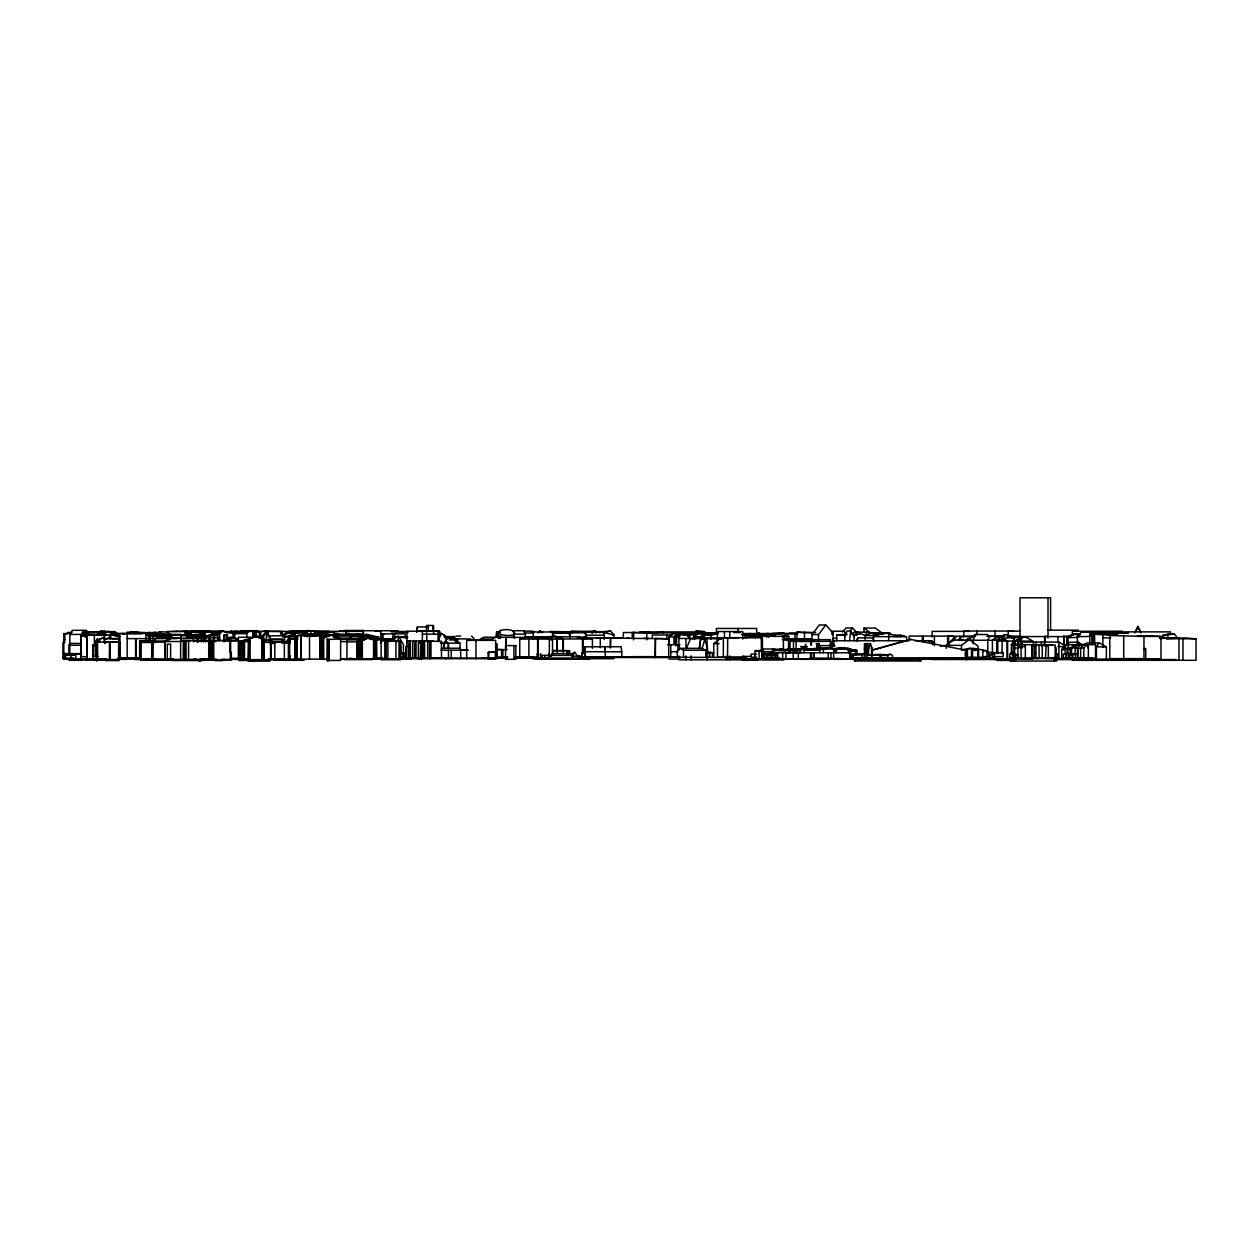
<?xml version="1.0" encoding="UTF-8"?>
<svg xmlns="http://www.w3.org/2000/svg" width="1259" height="1259" viewBox="0 0 1259 1259"><rect width="100%" height="100%" fill="white"/><g stroke="black" fill="none" stroke-linecap="round" stroke-linejoin="round"><path stroke-width="1.5" d="M119.117 643.538L119.07 638.801M104.497 642.83L104.403 639.131M270.827 659.275L270.842 642.515M346.933 659.118L346.996 639.493M282.11 641.728L282.173 639.792L265.444 639.792L265.35 641.728M110.304 638.581L110.336 635.339L119.054 635.339L118.991 659.59M265.35 641.807L265.444 639.84M170.657 637.841L164.96 641.508L170.657 637.841L180.887 637.841L180.635 641.523L164.96 641.523L165.102 659.448M321.989 658.992L321.989 636.912L323.783 636.786L323.343 635.905L309.557 636.393L309.745 634.442M896.392 636.661C908.054 633.718 891.026 636.739 888.885 633.246L888.618 640.516M82.842 634.52L83.015 632.616L89.011 632.616M291.034 632.852L291.238 630.79L293.284 630.79M832.766 642.074L833.159 638.25L836.952 638.25M195.475 632.679L195.68 630.885L191.352 631.766M359.555 647.504L358.28 658.976L358.28 639.761M374.584 643.034L375.151 638.093L373.561 638.093L373.561 658.882M358.091 653.216L357.383 658.976L357.383 639.761L359.492 639.761M763.505 653.736L771.751 653.689L771.153 651.658L762.875 651.658L762.875 658.74L762.954 650.651L759.083 650.95L759.083 658.74M857.316 641.146L857.725 637.888L872.755 637.888L874.014 641.146M65.531 655.215L70.866 654.711L70.787 658.394L63.107 658.331M793.752 653.468L794.901 651.706M696.007 632.474L696.274 630.743L705.009 631.656L696.542 631.672L696.274 630.743M832.687 646.339L833.521 640.737L908.951 640.737M699.626 648.684L700.696 638.565L699.138 648.684M583.877 651.611L584.617 646.811L621.238 646.701L621.977 656.962M804.91 649.093L805.681 644.309L804.847 649.093M816.194 643.522L818.932 643.475L818.429 649.66M1070.827 654.743L1069.615 647.992L1067.459 647.992L1066.452 657.906L1074.32 657.922M233.293 635.087L232.569 632.506L233.67 632.821L234.268 635.087L233.293 635.087L233.293 632.49L230.759 632.396L231.058 631.105L245.458 631.75L246.197 633.655M794.083 653.279L794.602 650.573L789.44 650.494L787.914 653.264M844.789 636.739L847.024 631.011L850.738 630.979L849.557 640.595M1010.961 636.409L1008.459 636.393L1011.15 636.188M1035.653 652.555L1034.426 658.142L1034.426 644.765L1035.889 644.86L1035.889 658.142M420.695 641.35L421.796 643.255L421.796 659.149L418.334 659.149L418.334 643.255L419.247 641.35L420.695 641.35L420.27 659.149M266.483 637.322L267.837 631.294L280.316 631.404L284.408 637.322M309.887 636.204L310.312 634.457L307.432 634.457L328.095 634.221L315.867 634.457L315.348 635.826M540.142 655.388L540.536 653.704L541.48 658.064L546.768 657.827M289.491 659.228L290.341 655.671M336.389 636.629L338.309 637.652L333.619 637.4M1055.845 658.095L1055.845 654.255L1057.969 654.255L1057.969 658.095L1032.616 658.142L1032.616 644.765L1048.338 645.489L1042.263 645.489L1045.127 643.742M953.142 640.862L953.929 637.888L956.053 637.888M1074.32 654.129L1070.134 653.201L1069.662 657.922M592.737 632.726L589.92 631.389L595.837 631.121L596.546 632.742M283.448 637.322L282.598 635.732L270.197 635.826L269.851 640.752M832.168 648.715L832.655 647.913L818.287 647.818L817.736 649.66M105.504 635.48L105.866 634.206L103.946 633.545L99.791 634.725M701.043 639.352L704.804 639.415L702.066 648.684L705.811 650.258L705.811 657.387M254.648 634.977L255.766 631.42L255.766 637.148M761.852 652.131L762.907 649.03L772.758 648.983L773.325 650.462L772.758 648.983M81.804 658.882L63.595 658.882L63.831 653.626L81.63 653.626M868.553 649.188L870.457 643.711L866.428 643.491L864.414 649.188M1074.745 654.711L1075.8 644.702L1071.566 647.724L1071.566 654.617M238.911 641.822L242.782 641.445M427.037 626.919L417.406 626.919L416.839 632.018M287.886 639.32L286.517 642.94L287.886 639.32L290.624 639.32M792.163 650.824L792.556 649.786L794.917 649.786L798.033 652.933M878.562 633.198L883.346 633.749L878.562 633.198L879.836 633.718M856.482 641.146L857.725 637.888M1003.439 636.393L989.653 636.409L987.056 634.536L975.347 634.473L973.128 640.249L973.128 643.931M551.143 656.411L552.308 653.626L574.277 653.626M686.218 648.684L690.609 638.565L722.178 637.731M599.677 632.726L603.03 631.672L604.257 635.244L585.828 635.244L584.129 631.672L579.644 632.16L599.835 632.16M572.042 656.159L574.608 651.957L577.582 656.332M406.799 643.443L407.947 640.894M413.723 640.957L412.559 643.443L412.559 658.504M1014.77 641.099L1022.733 637.196L1003.502 638.093L997.852 641.099L1033.041 641.099L1025.219 636.897L1022.969 636.912L1018.405 639.194L1017.524 644.687M498.296 634.032L499.949 630.523C516.804 626.258 521.73 638.88 500.452 634.599L499.949 630.523M1018.688 639.226L1017.791 644.687M989.653 636.409L987.811 640.249L987.811 653.153M692.34 639.1L692.718 638.297M695.094 638.297L694.716 639.084L694.716 636.944L699.469 636.944M998.733 638.974L999.709 636.204L997.742 640.249L997.852 653.657M1134.674 632.821L1137.806 626.478L1140.827 631.892M1135.602 631.892L1138.278 626.478M439.061 638.329L441.531 633.482L444.018 635.15L445.67 638.36L444.018 635.15M1001.472 640.249L1004.289 634.725L1007.782 634.678L1014.03 639.131M417.406 626.919L416.635 631.955M294.952 636C298.981 635.244 280.552 635.984 294.952 636.11M1076.933 645.206L1078.475 642.263L1082.551 645.222M1011.402 654.617L1011.402 644.278L1031.829 644.765L1031.829 658.111L1009.702 658.095L1009.702 654.381L1011.276 652.43L1013.29 652.398L1012.22 658.095M64.807 639.415L62.95 642.798L62.95 658.599L70.331 658.599M396.821 641.791L399.292 637.274L396.207 637.085L394.523 639.179L392.965 638.848M755.054 636.566L751.607 635.26L748.837 637.4L744.211 637.51L747.563 634.583L752.174 634.394L753.543 636.865M1077.94 658.016L1077.94 648.086L1079.97 644.545M1077.468 658.064L1077.468 648.369L1079.718 644.514M1083.842 658.189L1083.842 648.18L1086.092 644.388L1088.343 648.18M571.507 656.159L573.506 652.886M1007.074 659.039L1007.074 641.099L1002.967 638.974L1003.502 638.093M69.796 653.295L69.796 634.426L72.345 630.318L86.415 630.318L84.699 633.057M1014.738 638.156L1012.913 641.099L1012.913 644.687M448.55 648.527L448.55 643.16L445.544 641.303L444.38 643.16L444.38 648.527M448.235 648.527L448.235 643.16L445.34 641.366L447.716 637.605L444.097 635.15M1022.969 636.912L1020.278 641.099L1020.278 644.687M875.493 633.765L867.215 632.128L865.169 635.291L865.106 639.399M857.3 632.191L854.656 635.527L857.001 632.128L860.227 632.758M709.415 657.387L710.155 652.256L713.806 653.264M1091.883 643.884L1091.883 636.015L1093.363 634.017L1117.709 634.599L1108.109 634.599M696.888 633.796L693.945 637.731L696.888 634.977L689.334 634.977L689.334 638.691M700.114 637.699L703.041 633.796L709.163 634.237L704.552 634.237M761.884 652.996L762.875 651.658M1093.095 643.884L1093.095 636.015L1094.575 634.017L1094.7 643.884M818.492 640.264L818.492 634.567L825.762 624.999L833.159 633.057L833.159 645.883M551.568 654.57L552.308 653.626M852.138 634.489L853.948 632.191L867.215 632.128M381.131 642.987C380.501 639.651 386.387 640.878 384.089 640.658M270.197 635.826L269.206 640.957M202.164 635.213L199.079 631.75M1007.609 659.039L1007.609 641.099L1003.848 638.942L1002.085 641.099L1002.085 653.657M1106.362 659.291L1106.362 646.953L1099.264 642.908L1096.306 646.496L1096.447 659.291M836.574 640.862L836.7 635.04L846.851 634.095M844.789 640.595L844.899 635.04L836.7 635.04M538.002 633.009L539.938 630.743L542.928 632.348M1080.647 658.189L1080.647 648.18L1083.873 644.388L1086.092 644.388M678.869 650.085L678.869 637.164L681.686 633.907L686.501 634.221L688.689 637.164M85.864 635.59L88.822 632.191L98.784 632.191L101.381 635.527M1102.097 633.198L1100.948 632.506L1128.489 633.151L1102.097 633.198L1093.552 632.175L1089.806 636.424L1077.342 636.708L1077.342 643.443M1077.342 636.708L1081.355 632.175L1093.552 632.175M592.422 648.354L592.422 638.974L585.215 636.692L582.98 639.21L582.98 653.83M68.883 654.68L68.883 645.253L70.551 643.38L80.702 643.459M96.502 634.741L98.784 632.191M264.264 635.103L265.57 633.639M674.132 644.34L674.132 636.928L677.043 633.796L678.695 633.891M668.97 644.34L668.97 636.991L671.928 633.796L677.043 633.796M842.35 632.018L846.095 627.973L852.642 627.973L856.986 632.726M850.014 630.806L852.642 627.973M965.889 640.721L968.061 638.376L970.39 638.376M948.389 643.711L953.929 637.888M210.332 635.748L212 634.032L219.743 632.962M714.64 633.969L679.829 633.907L676.587 637.164L676.587 644.466M217.933 641.13L217.933 633.45L220.231 631.137L230.759 632.396M532.825 639.037L535.122 636.771L579.958 636.771L582.476 638.958L582.476 653.83M239.698 641.177L243.066 640.626L239.698 641.177L239.698 659.685M219.68 641.224L219.68 633.592L222.213 631.137L233.293 632.49M894.205 636.661L895.495 635.402M900.626 636.661L903.726 635.527L904.938 636.661M1046.198 644.765L1045.458 658.095M538.112 657.481L538.112 639.037L531.251 636.771L528.874 639.037L528.874 657.481M899.083 636.661L900.61 635.213M488.083 652.555L495.416 651.91L495.416 659.008L488.083 659.008L488.083 652.555L495.416 651.91M1112.484 635.166L1089.806 634.017L1089.806 644.041M1016.564 644.655L1018.972 645.159L1013.212 645.159L1014.424 648.841M263.666 642.31L265.791 640.359L268.372 640.359L271 642.31L271 659.669M800.519 640.579L801.668 639.509M760.294 651.344L762.907 649.03M800.551 650.242L802.235 648.747L803.982 650.274L819.877 650.274L816.461 650.242M200.574 635.701L204.698 632.065L204.698 635.748M105.237 643.286L106.716 642.011L105.599 642.169M957.957 640.044L962.049 636.582L973.349 636.582M755.038 658.74L755.038 651.076L759.901 650.415L763.505 650.73L763.505 658.74M391.942 639.729L395.09 637.117L406.893 637.117M755.038 651.076L760.609 651.171L755.856 650.384M98.942 633.246L101.035 631.609L114.774 631.609L117.701 633.922M111.626 634.048L114.774 631.609M772.459 653.783L772.459 650.258L785.616 650.588L772.459 650.258M591.51 632.852L594.012 630.948M967.793 640.249L975.347 634.473M592.359 633.104L595.208 630.948M745.029 657.434L713.727 657.434L713.727 643.617L721.501 637.683L738.75 637.683M702.585 648.338L680.206 648.338L677.232 650.573L677.232 657.387M946.233 648.369L946.233 645.363L961.483 645.363L968.549 640.107L970.264 640.233L978.007 646.103L978.007 649.943M946.233 645.363L953.331 640.107L968.549 640.107M268.56 639.824L269.741 638.958L282.504 638.958M1004.289 634.725L996.719 640.249L996.719 653.153M796.113 651.863L800.079 649.03M992.8 640.249L998.072 636.204L992.422 640.249L992.422 653.153M312.389 634.394L315.238 632.364L333.666 632.364L338.042 635.134L319.644 635.166L315.238 632.364M747.059 635.496L750.647 636.393M145.918 632.569L150.167 635.339L150.167 639.242M763.096 654.963L764.937 653.72L769.941 653.72L771.751 655.294L766.747 655.294L764.937 653.72M111.799 633.623L108.825 635.543L111.799 633.623L114.789 635.59M104.513 638.423L104.151 634.426L94.346 634.426M80.812 659.464L80.812 635.213L84.652 632.789L87.107 638.628M167.494 634.316L148.279 634.284M824.834 648.715L828.123 648.291M1063.241 650.1L1063.241 646.717L1070.056 642.263L1078.475 642.263M1079.86 635.779L1077.342 637.416L1067.113 637.715L1074.556 634.127L1080.427 634.127M759.083 650.95L759.932 651.123M248.542 641.885L248.165 661.117L269.804 661.117M875.225 634.095L879.836 632.884M233.796 637.164L227.328 640.233L233.796 637.164L238.061 639.32M792.556 649.077L790.243 650.462L794.523 649.077L792.556 649.077L792.556 650.352M373.97 659.197L373.97 639.666L367.03 634.851L360.798 638.108L360.798 659.197M548.357 656.191L549.034 653.704L549.632 656.411M674.619 644.34L674.619 636.566L681.009 633.513L687.855 634.882L688.689 636.755M222.434 641.461L229.909 637.211L232.852 637.211L238.565 640.028M226.872 640.611L232.852 637.211M1082.457 645.521L1087.084 642.908L1099.264 642.908M832.372 648.92L833.552 648.715M367.801 637.998L361.427 641.051L367.801 637.998L373.97 639.666M360.798 638.108L367.03 634.851M396.317 631.719L398.08 630.759L361.018 630.712M1018.405 639.194L1014.848 641.099L1014.848 644.687M1015.321 641.099L1022.733 637.196M156.604 635.417L158.76 634.3L164.095 634.379M361.427 641.051L367.298 638.108L372.428 638.124M850.628 655.058L853.035 653.893C876.657 653.484 858.622 655.451 850.628 655.058L850.628 657.859L987.04 657.765L987.04 650.793C978.212 649.487 960.475 642.83 966.33 659.732M880.718 657.859L880.718 655.451L887.878 655.451L890.27 654.287L892.584 655.388L892.584 657.859M184.979 634.851L191.069 631.876M1074.069 634.174L1067.113 637.085L1073.282 634.174L1080.128 634.032M188.693 638.313L189.841 636.503L187.009 637.227L198.717 638.313M343.676 631.373L345.501 630.476L363.064 630.476L363.426 633.907L345.879 633.922L345.501 630.476M363.064 630.476L361.223 631.373L328.316 631.341M185.813 635.417L189.448 634.804M216.863 633.875L221.017 632.254L213.999 633.686M769.422 636.755L758.831 633.088L750.065 637.211L753.889 637.211M1011.119 636.346L1008.506 636.362L1007.782 634.678M88.822 632.695L85.171 634.379L85.171 635.937M283.432 635.417L288.468 633.104L296.353 633.104L303.246 635.181M296.353 633.104L289.617 636.188L284.408 636.188M208.963 632.034L215.163 631.735M248.542 661.117L248.542 639.1L256.93 636.047L263.666 639.163M248.542 639.1L256.93 636.047M1019.947 636.409L1006.964 636.283M303.718 634.646L307.212 633.072L310.548 635.04M153.787 636.755L157.092 635.276L157.092 637.211M152.701 639.131L152.701 635.276L149.632 636.645L157.092 635.276M439.328 658.3L405.76 658.3L405.76 646.654L407.412 645.914M83.849 632.38L97.887 632.223L101.05 630.853L104.576 632.364L105.331 631.278L102.058 631.703M1123.17 660.298L1126.758 658.756M1196.05 638.848L1166.29 638.659L1184.703 637.92L1196.05 638.848L1196.05 660.298L1072.322 660.33M854.074 640.595L854.074 634.63L861.66 633.922L865.106 635.685L871.307 632.947L879.537 632.947L882.417 634.19M523.697 631.2L531.849 631.105L533.234 632.994L525.333 632.994L523.933 631.105M865.169 635.559L873.494 635.512L879.537 632.947M83.849 632.238L87.091 630.853M818.917 648.715L821.293 648.715M359.145 658.976L359.145 638.313L366.416 635.291L376.598 638.439L376.614 658.882L372.806 658.882M368.084 635.291L359.145 638.313M331.778 634.882L322.367 638.171L331.778 634.882L339.725 638.266L338.309 638.297M302.38 631.562L308.549 630.523L302.837 631.326M1039.1 645.19L1041.964 644.86M213.353 635.748L217.65 634.017L216.642 635.748L181.044 635.748M1168.824 633.969L1162.702 636.409L1162.702 635.433L1168.824 633.969L1174.301 633.969L1176.41 636.409M798.08 650.022L799.434 649.487M881.615 654.302L866.947 654.932L882.669 655.372M1068.041 645.505L1068.041 636.739L1074.305 634.284M264.484 634.914L260.849 636.314L263.477 636.314M63.831 658.882L63.721 633.859L72.125 632.16M148.877 635.606L151.898 634.473L163.182 634.473L166.267 635.968M157.092 636.755L163.182 634.473M379.321 638.864L375.749 640.202L379.4 638.911M382.626 640.028L385.726 638.864L389.928 640.359M679.797 634.662L674.619 636.566L681.009 633.513M577.393 637.967L585.215 636.692M880.718 655.451L890.27 654.287M207.105 635.748L212 634.032M382.783 640.139L392.588 638.832M898.359 636.22L900.877 635.354M519.762 657.481L519.762 639.037L526.687 636.755L531.251 636.771M421.482 658.52L421.482 641.838L424.582 641.429L424.582 658.52M243.144 641.602L250.211 639.541M421.482 641.838L424.582 641.429M555.471 636.692L556.997 636.692L554.039 635.764L549.349 636.802L552.402 636.755M785.805 638.99L781.855 636.487M157.485 637.904L161.498 636.613L169.871 636.582L165.653 637.935L155.833 638.344L159.987 637.888M242.247 641.618L249.896 639.635L243.664 641.618M989.936 654.633L994.626 653.814L994.626 657.89L989.936 657.89L989.936 654.633L992.092 654.633M165.055 636.582L160.869 637.935L165.055 636.629L161.498 636.283L169.871 636.33L174.482 637.841M240.674 641.445L247.189 639.446L250.273 640.438M288.358 659.197L288.342 643.129L286.155 642.578L284.345 643.129L284.361 659.197M284.361 643.129L286.171 642.578M187.434 631.074L185.702 631.577M193.178 637.841L198.765 636.188M772.16 657.827L772.16 655.231L774.427 654.57L774.427 657.827M99.681 639.021L104.513 637.621L99.697 639.021L99.697 641.618L95.243 641.618L95.243 656.38M744.1 635.181L750.112 633.45L756.69 635.307M203.848 631.499L205.469 631.042L183.185 631.105M145.918 640.925L140.725 642.405L151.93 642.562L151.788 659.763L140.583 659.763L140.583 642.326L145.981 640.988L151.788 642.562L151.662 659.763M150.214 635.15L153.236 634.316L157.06 635.166M342.668 635.228L345.611 634.41L336.893 634.41M872.566 649.912L910.367 639.367L967.447 650.51L967.447 657.875M871.606 650.431L911.296 639.367M427.682 641.838L430.971 641.429L427.682 641.838L427.682 658.709M704.001 639.179L704.001 635.323L710.281 633.592M704.001 635.323L710.926 635.323L717.205 633.592M418.24 631.373L439.328 631.184L439.328 640.862M427.572 631.042L426.392 631.373L432.923 631.184L431.601 631.184M183.515 634.992L189.7 634.316M614.014 638.502L614.014 634.835L610.584 630.995L603.03 632.71M595.712 632.474L596.86 632.16M178.054 635.15L181.044 634.41L169.871 634.473L169.871 635.685M770.414 634.221L783.995 633.198L785.364 635.087M1162.702 635.433L1174.301 633.969M762.765 635.087L763.945 633.922L783.995 633.198M764.606 654.617L763.269 654.79M764.543 654.397L764.323 657.67M353.622 635.15L357.273 634.3L360.609 635.055M1109.777 635.512L1143.975 636.362L1143.975 658.63L1109.777 658.63L1109.777 635.512L1117.189 633.844M888.885 633.246L881.961 633.702L873.494 636.661L906.559 636.661L906.559 640.516M1035.889 645.19L1055.231 645.096L1055.231 658.095M104.34 639.1L107.109 638.659M207.499 631.861L199.079 633.639L209.765 631.861L212.677 632.868L209.608 631.735M256.191 631.876L260.692 631.703L256.191 631.876L256.191 635.638M249.487 639.824L242.153 641.492L242.247 660.44M245.835 639.525L248.778 639.446L242.247 641.461L249.408 640.154M797.246 652.744L797.246 649.424L799.795 648.889M201.833 635.276L204.698 634.693L191.289 635.024L193.083 635.166M833.631 658.74L833.678 649.282L841.28 647.787L853.807 650.242L847.48 649.99L853.728 649.754L855.538 651.045L855.538 654.885M836.432 648.999L842.554 647.787L855.679 650.352M961.483 645.363L961.483 649.896L969.713 648.259L973.034 648.936M106.165 642.2L105.347 642.342L107.503 641.996M144.533 641.382L149.679 640.438L155.974 641.697M144.266 641.461L149.884 640.438M196.184 641.492L201.361 640.563L206.57 641.492M197.537 641.555L202.998 640.563L208.191 641.492M384.373 640.988L386.057 640.689L384.625 640.894M105.898 638.88L110.855 637.322L110.304 639.053L110.304 635.339M595.114 632.459L610.584 630.995M291.222 632.726L304.804 632.049L304.804 635.984M356.297 639.21L340.056 639.493M647.693 632.553L650.132 632.443L647.016 632.899M338.01 633.497L333.855 633.812L338.01 633.497L338.01 637.117M101.334 631.703L104.576 631.278M569.981 636.283L568.659 632.648L552.245 633.356M1055.467 654.554L1057.969 654.255M797.246 649.424L803.447 649.14M202.951 632.175L208.758 631.64M647.016 632.947L663.745 632.506L648.102 633.151M200.653 632.27L206.161 631.546L199.221 632.27L208.758 631.562M150.34 641.193L146.075 640.359L139.891 641.492M399.481 657.796L403.934 657.796L403.856 653.169L402.88 653.264L402.88 657.403M669.363 644.813L670.764 644.687L670.764 657.088M149.978 632.38L145.729 632.868L156.604 632.38L149.978 632.868M305.937 634.693L309.069 634.41M311.335 634.977L317.614 634.41M702.018 638.47L721.564 638.864M112.13 638.895L119.023 638.99M679.152 634.583L686.501 634.221M717.913 633.686L714.262 633.796M765.283 654.381L764.323 654.46L775.481 653.956M612.173 634.945L614.014 634.835L604.257 632.695L604.257 639.493M784.53 639.068L794.586 638.864M287.571 632.679L304.804 632.049M292.293 632.616L300.13 632.144L290.325 632.616M838.636 649.062L844.112 648.731L838.541 648.165L842.003 649.298M982.823 649.927L982.823 657.765M718.244 632.899L703.592 633.67L717.661 633.387M327.23 660.44L340.622 660.44L340.622 638.911L327.23 639.525L327.151 660.645L329.244 660.645L329.244 639.478L327.151 639.478L328.048 639.493M801.857 639.446L811.52 638.911L793.957 638.911M115.702 635.811L119.605 635.622L119.605 659.197M766.164 653.563L763.253 653.689L772.696 653.169L771.751 653.169L771.751 657.733M1002.967 638.974L1003.848 638.942M1100.728 632.962L1102.097 632.915M438.856 633.576L441.531 633.482M783.775 636.424L787.63 636.267L781.855 636.267M326.112 637.589L321.989 636.912M592.422 638.974L582.476 639.21M106.338 638.675L117.591 638.439M228.729 640.233L238.077 640.233M454.074 638.832L470.677 638.974M1091.883 636.015L1093.095 636M119.605 635.622L119.29 659.323M706.535 653.39L709.415 653.358M668.97 636.991L674.132 636.928M676.587 637.164L678.869 637.148M793.642 652.272L795.2 652.256M246.197 633.057L232.396 633.183L231.058 631.105M242.798 641.366L239.068 641.398L247.944 641.634M223.41 641.461L224.684 641.445M791.093 650.384L789.456 649.093L791.093 650.352L784.373 650.431L791.093 650.384L789.456 649.093L787.331 650.368L787.331 648.967L814.384 648.747M206.161 631.546L194.783 632.27M374.741 631.011L380.344 631.389L378.518 631.074M687.855 634.882L681.528 634.032M171.696 631.451L176.638 631.42M380.895 634.158L384.074 634.143M308.738 630.79L310.768 630.79L311.036 634.206M227.265 632.364L228.414 632.364M154.888 633.844L160.05 633.828M647.661 633.324L652.854 633.308L632.254 632.49L632.254 638.093M682.724 634.977L689.57 635.087L689.57 638.785M188.52 636.503L199.016 638.313M1022.576 636.944L1025.235 636.944M459.85 650.258L467.388 650.242M100.673 632.238L103.773 632.238M149.774 635.291L152.701 635.291M818.492 634.567L812.024 634.567L819.294 624.999L825.762 624.999M407.208 637.51L396.207 637.085M668.718 657.481L668.718 638.785L655.908 638.407M449.306 639.95L457.174 639.934L454.074 637.117L444.238 637.117M1063.241 646.717L1065.759 647.205M1048.007 630.161L1078.365 630.161M240.485 630.712L258.252 630.712M291.238 630.79L310.768 630.79M346.477 631.404L343.03 630.775L348.664 631.593M205.784 631.011L223.158 631.011M266.814 630.979L262.596 631.373M328.316 631.058L308.549 630.775M343.03 631.011L339.662 631.011L343.219 631.42M1013.857 631.074L963.796 631.042L963.796 636.755M176.638 631.341L185.089 631.341L185.089 633.655L190.628 631.105L194.185 632.616M241.854 631.42L293.552 631.42M304.615 631.373L308.077 631.373M439.328 631.184L406.956 631.184L406.799 658.583L497.1 658.709L497.1 643.868L495.684 643.664M533.517 631.184L533.234 636.834M589.92 631.389L570.831 631.389L592.391 631.908M969.383 631.373L932.101 631.373L932.101 637.007M1019.947 631.168L1008.223 631.168L1008.223 636.881M1122.351 631.215L1072.322 631.294L1072.322 635.166M167.494 631.499L184.979 631.499L186.316 634.804L170.657 634.788L167.494 631.499L167.494 635.795M226.651 631.499L230.507 631.499M407.475 631.499L390.668 631.499L408.089 632.474M584.129 631.672L603.03 631.672M103.993 631.735L105.331 631.735M108.022 631.876L113.892 631.876L116.961 634.095M189.417 635.622L189.417 631.75L199.347 631.876M232.175 631.75L247.755 631.782M300.193 631.955L307.369 636.755L303.781 634.363L330.472 634.442M639.619 631.924L696.542 631.924M1111.823 631.892L1170.508 631.892L1170.508 634.583M82.559 636.015L82.559 632.16L82.842 636.015M101.334 632.364L104.576 632.364M190.266 632.018L221.222 632.018M227.958 632.081L230.287 632.569M241.665 632.175L247.929 632.097M439.328 632.002L440.178 632.002M496.565 636.881L496.565 632.112L498.296 632.112L498.296 638.423M531.471 631.971L552.276 631.971L554.102 636.834M811.693 632.632L796.9 632.175L796.9 639.651M127.002 632.301L137.923 632.301M213.275 632.317L221.458 632.411M225.298 632.317L231.75 632.317M242.121 632.411L247.74 632.38M288.342 632.427L293.095 632.427M498.769 632.238L496.565 632.112M1101.767 632.411L1081.355 632.175M225.99 632.569L231.75 632.569M242.043 632.569L247.661 632.569M568.659 632.648L552.67 632.648L554.102 636.629M733.588 632.569L740.481 632.569M804.501 632.537L815.706 632.537M148.562 632.868L129.882 632.191L148.389 632.726M560.648 632.789L585.828 632.789L585.828 638.455M662.926 632.884L709.761 632.884M122.595 633.607L124.72 633.607M303.891 633.072L307.212 633.072M691.301 633.607L718.244 632.648L677.122 633.23L684.062 633.875M789.251 633.214L797.372 633.214M833.159 633.057L831.743 633.057L832.152 634.583M111.626 633.482L145.997 633.482L145.997 639.304M772.585 633.497L797.907 633.497M63.721 633.859L67.687 633.859M115.073 633.67L141.59 633.639M154.7 633.718L158.571 633.718M233.639 633.655L246.795 633.655M742.684 633.56L784.168 633.576M787.284 633.718L796.9 633.718M101.743 633.969L99.367 634.064M155.487 633.828L159.169 633.828M304.001 633.828L318.952 633.828M770.414 635.087L770.414 633.844L766.715 633.545L766.715 637.227M87.107 659.464L87.201 634.111L94.346 634.111L94.346 645.914M304.3 634.158L307.7 634.158M336.893 634.221L353.244 635.244M422.363 634.143L438.022 634.143M680.914 634.19L684.314 634.19M1089.806 634.017L1093.363 634.017M69.796 634.426L83.849 634.426M752.174 634.394L741.567 634.536L747.563 634.583M102.797 634.804L82.339 635.26M148.279 634.741L167.557 634.741M186.064 634.725L189.668 634.725M82.008 635.04L102.656 635.04M117.512 634.882L104.403 635.008L104.481 643.255M170.217 634.914L193.524 634.914M338.042 634.977L358.595 634.977M672.416 634.992L652.319 634.992L652.319 638.25M703.938 634.977L709.368 634.977M745.548 635.071L765.441 634.851M64.87 635.307L64.602 642.704M80.812 635.213L80.954 659.464M145.965 635.339L150.167 635.339M836.574 635.181L844.789 635.181M309.887 635.842L289.57 635.811L289.633 659.59M164.976 635.984L170.217 635.984M262.281 635.889L263.745 635.889M456.104 636.047L460.731 636.047M773.593 635.905L771.2 635.905L775.465 636.346L773.593 636.314M953.22 636.141L909.124 636.078L909.124 639.761M754.314 636.173L788.764 636.409L788.764 639.761M975.08 636.22L947.602 636.283L947.602 645.521M986.836 636.22L1004.871 636.22M1046.638 636.409L1044.592 636.409L1044.592 641.901M1136.94 636.362L1143.975 636.362M445.198 636.582L454.845 636.582M704.001 636.566L696.794 636.944M1010.285 636.535L1069.757 636.613M1143.44 636.44L1160.987 636.44L1160.987 658.929L1124.979 658.929M256.899 636.818L261.888 639.116L261.888 636.834L263.524 636.834L263.965 639.147M336.342 636.928L349.404 636.928L352.016 639.493M186.348 637.133L188.22 637.133M290.026 637.101L284.518 637.101L284.518 643.554M262.69 637.259L238.376 637.259L238.376 658.725L240.264 658.725M374.049 637.211L379.132 637.211L366.448 634.3L358.595 636.157L358.595 637.211M499.398 637.29L483.991 637.227L480.261 639.053L491.923 639.116L495.763 637.227L551.599 637.605M511.563 637.4L514.852 637.4M404.281 637.463L407.727 637.463M453.759 637.605L446.914 637.746M536.586 637.573L539.954 637.573M550.214 637.683L551.71 637.683M561.703 637.683L555.455 637.636M195.019 637.841L218.909 637.841M595.806 637.809L618.909 637.809M717.488 637.762L761.601 637.762M1102.915 637.92L1110.69 637.92M1159.57 637.92L1178.975 637.92L1178.959 660.298M171.995 638.25L203.659 638.25L203.659 641.964M598.875 638.014L603.753 638.014M620.514 638.14L623 638.14M626.73 638.187L629.311 638.187M1159.98 638.187L1173.53 638.187M373.876 638.376L375.544 638.376L375.544 658.882M376.236 658.882L376.236 638.439L376.488 658.882M644.01 638.329L648.952 638.329M678.869 638.455L707.086 638.47L707.086 652.178M127.159 638.612L177.11 638.628M262.124 638.754L263.965 638.754L264.264 642.232L264.264 659.338L262.124 659.338L262.124 638.754L262.423 659.338M338.97 638.911L340.622 638.911M372.617 638.911L385.726 638.864M519.762 639.037L563.324 639.147L563.324 651.973M563.103 651.91L563.103 638.942L582.476 638.958M702.018 638.88L707.086 638.88L702.758 637.731L701.153 638.88M340.984 639.179L359.02 639.1M389.928 639.493L391.596 639.509M782.972 639.509L802.156 639.509M961.435 639.509L963.277 639.509M469.859 639.808L474.737 639.808L471.637 636.031M552.544 639.682L549.192 639.682L550.891 638.817L552.544 639.682L552.544 653.846M782.343 639.588L830.436 639.651L830.436 647.425M227.328 640.296L228.43 640.296M284.707 639.965L282.11 639.965L282.11 643.569M356.58 639.824L346.996 639.824L346.933 641.87L357.713 641.87M358.28 639.855L359.492 639.855M376.535 639.855L385.065 639.824M469.827 640.154L480.466 640.154M969.572 640.249L999.882 640.249M384.625 640.737L400.724 640.737L400.724 659.747L381.084 659.747M914.758 640.737L932.164 640.737L932.714 644.482M1013.353 644.435L1013.353 640.784L1016.674 641.099M156.085 659.323L139.639 659.275L139.639 641.083L168.675 640.973M194.516 640.957L206.57 640.957M227.171 641.067L238.014 641.067M406.799 641.083L433.285 641.083M180.147 641.256L190.644 641.256M224.023 641.398L224.983 641.398M384.782 641.382L399.701 641.13L399.701 658.85L384.121 658.898M422.725 641.272L441.5 641.272L441.5 658.677M928.717 641.272L933.454 641.854M142.897 641.429L144.407 641.445M341.315 641.649L346.933 641.649M799.764 641.445L814.762 641.445M106.134 641.822L118.629 641.76L118.629 660.566M165.134 641.665L164.787 659.543M268.891 641.728L289.869 641.76L268.875 642.562M142.487 641.996L143.306 641.98M148.137 642.106L165.134 642.106M155.077 642.405L148.31 642.09M262.423 642.232L272.542 642.515M440.367 643.16L459.991 643.16L459.991 648.527M270.827 643.475L274.808 643.475L274.824 642.515L274.808 659.275M864.414 657.859L864.477 643.9L866.727 643.9L868.553 645.867L868.553 654.475M667.538 644.687L680.033 644.75M830.09 644.781L834.119 644.781M119.18 659.574L92.757 659.574L92.757 644.954L95.243 644.954M1011.402 644.278L1017.492 645.159M1052.036 644.86L1038.769 645.19M68.883 645.253L79.38 645.253M818.492 645.631L834.969 645.631M678.019 645.741L679.309 645.741M943.353 645.599L947.508 645.599M940.284 646.323L941.685 646.323M806.563 646.638L800.661 646.638L806.216 647.456M1025.345 646.512L1017.886 646.512L1017.886 658.111M405.76 646.654L406.956 646.654M801.479 646.906L807.365 646.906M1055.231 647.803L1056.191 647.803L1056.191 658.095M1071.566 647.724L1074.745 647.724M1014.691 648.07L1017.886 648.07M1077.94 648.086L1074.745 648.086L1076.76 644.529L1082.897 644.529L1080.647 648.369L1077.468 648.369M1080.647 648.18L1083.842 648.18M441.295 648.228L460.511 648.228M1071.566 648.448L1068.372 648.448L1072.4 648.086L1072.4 644.718M847.48 648.731L813.251 649.125L814.935 648.259L817.028 649.14L816.635 644.34L817.721 649.093M1143.55 648.574L1145.721 648.574L1145.721 658.929M1066.467 649.077L1061.683 649.077L1061.683 658.268L1095.535 658.189L1095.535 644.687L1065.098 644.671L1065.098 654.271M496.345 649.502L501.554 649.502L501.554 657.277M774.568 650.462L774.584 649.219L781.933 649.487L781.933 650.462M833.678 649.282L834.953 649.282M496.754 649.628L507.062 649.628M775.607 649.77L781.981 649.77M853.728 650.258L848.991 649.754L855.679 649.77L856.938 650.588L856.938 653.956M971.476 657.765L971.476 649.628L977.755 649.628L978.605 649.943L978.605 657.765M781.933 649.487L779.4 649.093L791.093 649.927M814.416 649.912L819.971 649.912M971.476 649.628L978.605 649.943M440.87 650.211L468.458 650.211M680.206 648.338L683.495 650.242L705.811 650.258M552.858 650.541L566.818 650.541L566.818 654.774M967.447 650.51L966.519 650.51L966.519 657.875M552.323 650.714L569.635 650.714L569.635 653.846M848.251 650.588L856.938 650.588M983.389 650.793L987.04 650.793M566.786 651.58L568.8 651.58M584.632 653.563L584.617 646.811L585.356 651.674L621.977 651.816M670.764 651.753L678.019 651.753M229.956 652.256L231.326 652.256L231.326 659.999L180.635 659.999L180.635 640.39L230.397 640.39L230.303 659.999M707.29 652.256L710.155 652.256M403.856 653.169L400.63 653.264L400.63 645.725M986.883 652.193L1003.25 653.059L1003.25 656.631L993.194 656.631M400.205 653.374L405.807 653.374M770.65 653.216L776.834 653.216M496.345 653.594L497.258 653.594L497.258 656.93L496.345 656.93M399.481 653.767L403.934 653.767M1072.92 658.001L1072.92 653.956L1075.092 653.956M756.769 654.098L751.088 654.098L751.088 657.261L756.769 657.261M1012.897 658.064L1012.897 654.145L1017.555 654.711L1017.555 658.064M63.611 654.271L81.457 654.271M1012.897 654.145L1017.555 654.711M63.595 655.262L75.76 655.262L75.76 658.882L70.551 657.324M772.16 655.231L776.048 655.231M571.932 656.175L580.903 656.175M107.22 659.37L80.576 659.464L80.812 656.458M92.757 656.38L98.202 656.38M743.676 659.102L743.676 656.395L751.324 656.395M503.805 656.789L507.645 656.789M514.663 656.789L533.517 656.789M633.592 656.647L652.854 656.647M984.097 656.631L989.543 656.631M680.033 657.088L581.768 656.899L581.768 653.106L584.853 653.106L584.853 656.899M496.345 657.277L507.062 657.277M514.915 657.229L536.476 657.229M593.225 657.229L713.806 657.387M744.478 657.245L717.488 657.245L717.441 631.562L742.716 631.562L742.716 639.084M763.253 657.355L772.696 657.355M965.952 657.277L984.239 657.277M400.472 657.403L403.856 657.403M496.235 657.481L507.519 657.56M515.324 657.56L541.496 657.481M579.219 657.481L668.97 657.497M768.258 657.528L771.861 657.528M123.476 657.906L135.862 657.875M482.276 657.843L500.452 657.843M762.954 657.827L779.651 657.827M118.283 657.985L140.567 658.142L118.614 658.205M377.133 658.079L382.689 658.079M411.441 658.095L506.889 658.111M515.403 658.111L601.975 658.111M917.26 658.174L946.611 658.127M953.787 658.016L964.898 658.016M1092.371 658.064L1063.383 657.953L1063.383 653.988L1065.917 653.988L1065.917 657.953M230.759 658.394L240.217 658.394M348.995 658.347L352.095 658.347M357.808 658.394L360.971 658.394M372.664 658.426L382.107 658.426M829.272 658.426L809.506 658.426L841.122 658.52M866.223 658.426L885.785 658.426L855.302 658.52M1029.516 658.252L1031.861 658.252M1036.015 658.441L1038.659 658.441M1044.592 658.41L1058.992 658.426M123.413 658.599L141.26 658.599M230.523 658.614L240.28 658.551M379.872 658.473L383.051 658.473M535.248 658.662L614.014 658.709M947.602 658.457L948.609 658.457M967.793 658.693L1015.604 658.693M1021.993 658.614L1081.623 658.567M118.346 658.772L141.134 658.882M359.145 658.882L362.828 658.882M532.84 658.898L589.637 658.898M725.514 658.898L855.679 658.74M893.67 658.898L918.016 658.898M922.328 658.961L934.178 658.961M1067.113 658.756L1078.79 658.756M81.489 659.197L101.381 659.087M102.624 659.197L106.527 659.197M118.315 659.087L119.762 659.087M173.553 659.118L139.765 659.149L139.765 641.083M194.138 659.087L195.806 659.087M200.15 659.134L214.345 659.134M242.153 659.149L248.857 659.149M268.387 659.149L328.489 659.118M341.158 659.118L385.144 658.976M668.97 659.071L679.954 659.071M725.514 659.165L973.711 659.165M997.852 659.039L1033.041 659.039M1057.906 659.197L1075.469 659.197M116.788 659.37L126.53 659.37M164.787 659.48L216.642 659.291M222.103 659.401L240.28 659.401M248.338 659.26L243.144 659.26L243.144 641.461M268.497 659.323L284.975 659.338M299.012 659.323L301.043 659.323M340.276 659.244L411.41 659.244M762.765 659.417L785.364 659.417M794.98 659.307L842.35 659.307M995.035 659.48L998.576 659.48M1077.342 659.291L1128.489 659.291M134.603 659.543L172.939 659.59M191.462 659.669L206.57 659.669M221.962 659.559L224.763 659.559M238.974 659.574L240.674 659.574M242.247 659.653L289.869 659.59M344.069 659.669L372.475 659.574M932.101 659.527L998.576 659.511M1055.42 659.59L1078.365 659.59M1089.806 659.606L1176.41 659.559M83.849 659.952L109.863 659.858L109.863 641.933L109.753 659.858M273.675 659.858L303.608 659.81M783.838 659.842L678.869 659.779L678.869 655.908M97.824 660.046L96.864 660.046L96.864 642.011M144.376 660.125L173.427 660.141M205.296 660.157L207.043 660.157M742.118 660.046L757.65 660.046M882.118 660.188L911.768 660.188M68.883 660.314L82.339 660.314M171.995 660.519L203.659 660.519M254.963 660.44L238.911 660.44L239.053 641.413M281.119 660.298L304.001 660.298M997.049 660.424L1015.84 660.424M105.237 660.566L118.802 660.566L118.802 641.964M214.785 660.645L222.308 660.645M198.922 661.085L200.574 661.085M308.077 630.916L304.615 630.916L315.096 631.357L308.077 630.916L313.947 631.263M207.105 632.065L214.581 632.081L214.581 635.764M879.38 632.884L877.145 632.884L877.145 634.08M712.043 633.686L707.007 633.072L711.162 634.032M514.601 634.127L525.333 634.143L523.429 630.712L513.294 630.712L514.601 638.423M844.521 634.662L846.835 634.678M1063.792 647.299L1063.792 636.22L1067.223 636.519L1067.223 645.615M116.174 636.236L119.731 636.236L116.725 634.426M367.298 638.108L361.427 638.108L361.427 659.197M358.028 638.801L361.113 638.801M535.122 636.771L538.112 639.037M236.094 640.044L237.542 640.044M848.991 649.754L850.801 651.029L855.538 651.045M766.841 654.003L776.85 654.019M769.941 654.491L775.686 654.57L775.686 657.827M821.781 659.307L823.197 659.307M831.239 631.2L844.521 631.247L845.45 634.662M239.1 631.467L234.552 631.341M762.765 634.206L767.061 634.221M311.382 633.891L309.069 633.875M1017.54 641.287L1013.353 640.784M861.03 659.087L882.575 659.165M766.715 633.545L770.414 633.844M864.477 643.9L866.286 645.851L868.553 645.867M496.565 633.12L496.14 636.881M193.886 632.238L197.757 632.758M587.056 637.825L668.718 638.785M295.472 653.452L295.251 636.125L295.251 659.228L295.236 636.11L296.636 636.188L296.636 659.228M391.313 638.942L386.954 638.911L391.942 638.942L397.875 636.157L402.25 637.621M1159.98 638.533L1173.53 637.92M195.46 631.451L211.056 631.656L191.462 630.948M1096.447 646.811L1106.362 646.953M864.004 628.052L875.43 628.036L882.701 633.497L870.52 632.931L864.004 628.052L864.004 631.924M459.991 643.16L454.153 639.194L449.919 639.116L447.716 637.605L444.159 643.16L444.159 648.527M713.727 643.601L719.046 643.695M1107.794 634.678L1111.571 635.166M158.76 635.496L158.76 631.703L167.494 632.065M1001.22 636.33L1000.134 636.283L1001.22 636.283M999.662 636.33L998.576 636.283L999.662 636.283M296.636 636.188L289.177 636.11L289.177 659.228M1057.796 646.402L1065.051 646.796M671.928 633.796L672.983 633.859M796.9 632.175L804.06 632.632M148.531 634.851L153.692 635.228M759.083 651.06L760.609 651.171M953.331 640.107L955.046 640.233M374.883 638.376L376.236 638.439M217.933 633.45L219.68 633.592M1034.426 644.86L1038.769 645.096M80.576 656.458L86.95 656.993L86.714 659.464M685.494 633.23L692.403 633.875M156.604 633.419L158.76 633.623M155.392 633.167L158.571 633.497M961.483 649.896L964.772 650.258M118.85 642.184L120.14 642.326M787.63 636.267L788.764 636.409M348.255 634.788L351.041 635.118L348.255 634.221M1072.92 653.956L1077.641 654.302L1075.454 654.302L1075.454 658.001M203.565 631.562L205.736 632.286M441.075 657.796L446.788 658.677M212.976 641.02L216.029 641.571M211.575 641.02L214.345 641.523M839.36 648.416L843.168 649.156M170.831 634.473L173.915 635.15M169.871 634.473L179.738 635.291M168.391 635.15L164.63 634.316L161.624 635.15L168.171 635.291M297.376 658.976L301.058 659.81M145.839 640.988L151.788 642.452M214.549 634.032L217.524 634.819M366.873 637.998L373.057 639.666M250.163 640.39L246.969 639.525L240.674 641.398L240.642 660.44M127.269 632.49L129.85 633.23M1160.987 636.44L1138.828 635.59L1141.488 636.44M571.995 631.924L550.214 631.451L553.85 632.506L572.42 632.065M288.468 633.104L291.915 634.143M900.736 635.197L901.79 635.543M853.807 650.242L847.48 648.149L847.48 648.999M855.333 634.678L857.001 635.228M386.198 638.958L389.613 640.139M885.25 655.357L880.01 654.932L880.01 657.859M362.844 637.951L359.649 636.771L349.64 636.771L352.016 639.084M270.606 639.446L272.322 640.154L266.153 639.619M366.416 635.291L372.396 637.762M331.92 635.559L336.72 637.605M1015.683 644.278L1017.492 645.049M295.346 634.19L288.736 631.326L281.985 635.276L281.985 631.326M871.307 632.947L874.25 634.221M158.76 631.703L161.294 632.821M1074.966 634.032L1078.16 635.465M357.068 635.323L337.16 634.804L338.152 635.323M1070.134 653.201L1072.18 654.129L1072.18 657.922M1001.377 652.193L1003.25 653.059M684.219 634.158L686.202 635.103L685.337 634.221M110.336 632.38L107.818 631.184L105.331 632.994M773.231 648.574L774.568 649.219M63.107 652.351L63.973 652.776M82.559 632.16L88.303 635.134M85.171 633.371L88.335 635.024M743.676 656.395L748.318 659.102M232.821 637.164L238.077 640.044M552.323 639.682L550.812 638.817L549.349 639.682L549.349 656.962M366.668 634.851L370.98 637.306M1058.803 641.98L1065.24 645.883M68.238 632.16L71.102 633.985M1044.041 644.765L1045.143 645.489M86.95 637.731L81.489 634.08L87.201 638.077M169.036 635.26L167.101 635.197L170.28 634.41L170.28 635.575M883.96 654.287L885.25 655.372M268.372 640.359L270.543 642.31L270.543 659.669M792.556 649.786L795.688 652.933M189.417 631.75L192.391 635.008M1063.792 636.22L1064.044 645.615M784.152 637.384L786.466 640.249M539.938 630.743L541.669 632.884M1068.041 636.739L1068.545 637.935M850.738 630.979L854.074 636.739M343.03 630.775L343.471 631.593M794.602 650.573L796.097 653.279M399.292 637.274L403.415 644.813L403.415 653.814M1013.29 652.398L1014.361 654.381M433.584 628.398L432.828 626.919L433.379 631.971M454.153 639.194L455.506 641.838M282.598 635.732L283.244 637.07M818.932 643.475L820.38 648.715M1137.806 626.478L1140.811 632.836M84.51 632.789L86.95 638.628L86.95 659.464M870.457 643.711L872.345 649.188L872.345 656.128M1044.167 643.742L1044.529 644.765M498.296 634.599L499.477 638.14M704.804 639.415L707.558 648.684L707.558 657.34M280.316 631.404L281.04 634.363M261.888 636.834L262.423 639.147M267.837 631.294L269.206 637.322M789.44 650.494L789.975 653.264M1067.459 647.992L1068.954 657.906M571.806 631.908L571.995 633.009M604.698 646.811L605.453 656.962M297.801 639.446L297.266 635.842L297.266 659.228M833.521 640.737L834.355 646.339M604.698 646.701L605.453 651.816M148.2 633.45L148.672 639.242M537.105 653.783L537.609 657.481L537.609 638.942M419.247 641.35L419.483 643.255M180.887 637.841L181.123 641.555M87.201 634.111L87.422 638.187M758.831 633.088L758.894 634.646M83.015 632.616L83.125 635.937M761.412 637.762L761.538 651.391M1182.972 638.659L1182.972 660.298M1167.785 635.543L1167.785 636.409M1123.72 635.512L1123.72 658.63M1102.915 634.017L1102.915 647.252M1088.343 644.687L1088.343 658.189M1068.372 644.671L1068.372 648.511M1066.987 636.22L1066.987 645.442M1058.913 658.614L1058.913 642.106L1021.993 642.074L1021.993 645.741M1057.906 636.582L1057.906 642.232M1056.553 657.277L1056.553 661.038L1010.285 661.038L1010.285 657.277M1054.412 657.277L1054.412 661.038M1050.588 630.161L1050.588 597.789L1020.026 597.789L1020.026 638.344M1048.338 645.096L1048.338 658.095M1048.007 597.789L1048.007 637.998M1045.08 636.409L1045.08 641.901M1044.702 636.645L1044.702 642.09M1042.263 645.08L1042.263 658.142M1041.319 642.106L1041.319 645.914M1039.1 645.08L1039.1 658.142M1036.015 642.074L1036.015 645.883M1033.513 642.074L1033.513 645.883M1025.345 644.765L1025.345 658.111M1022.166 644.75L1022.166 648.07M1021.065 646.512L1021.065 658.111M1018.972 644.655L1018.972 648.07M1015.431 654.711L1015.431 658.064M1015.21 640.784L1015.21 644.687M1014.691 645.159L1014.691 656.222M1013.212 645.049L1013.212 654.381M995.035 631.074L995.035 636.755M992.485 653.814L992.485 657.89M988.803 653.059L988.803 656.631M977.755 649.628L977.755 657.765M976.984 631.105L976.984 634.898M974.702 649.628L974.702 650.793M972.546 649.943L972.546 657.765M959.783 636.299L959.783 639.981M948.625 636.141L948.625 645.757M934.414 636.141L934.414 645.757M923.319 636.078L923.319 641.602M922.328 636.078L922.328 641.807M920.471 659.417L920.471 661.006M892.867 659.165L885.785 659.165M887.878 655.451L887.878 657.859M873.494 635.512L873.494 641.036M871.543 646.874L871.543 656.128M866.947 645.867L866.947 657.859M866.286 645.851L866.286 657.859M864.933 648.857L864.933 654.759M862.242 654.9L862.242 657.859M854.814 659.417L854.814 661.006M853.272 654.963L853.272 657.859M853.114 655.042L853.114 657.859M850.801 651.029L850.801 658.74M849.683 658.74L849.683 652.744L775.481 652.744L775.481 658.74M848.55 652.744L848.55 648.416L834.953 648.416L834.953 652.744M836.527 648.416L836.527 652.744M830.987 646.953L830.987 641.335L790.054 641.335L790.054 648.841M831.003 652.744L831.003 658.74M828.265 652.744L828.265 658.74M823.402 648.731L823.402 652.744M819.971 648.731L819.877 652.744M814.164 652.744L814.164 658.74M813.424 652.744L813.424 658.74M812.024 632.537L812.024 638.376M811.378 641.335L811.378 645.08M811.221 652.744L811.221 658.74M811.095 641.335L811.095 645.08M810.576 652.744L810.576 658.74M804.501 632.175L804.501 639.651M803.982 650.274L803.982 652.744M800.535 650.258L800.535 652.744M799.575 649.14L799.575 652.744M798.332 652.744L798.332 658.74M796.066 641.335L796.066 648.511M794.98 633.718L794.98 639.399M793.485 641.335L793.469 648.841M793.233 652.744L793.233 658.74M788.527 639.588L788.527 649.345M786.906 633.497L786.906 637.211M785.946 652.744L785.946 658.74M783.413 636.173L783.413 649.581M782.657 652.744L782.657 658.74M777.684 652.744L777.684 658.74M775.119 649.487L775.119 650.462M774.301 650.588L774.301 653.94M768.462 633.545L768.462 637.243M766.747 655.294L766.747 657.733M762.45 636.173L762.45 649.581M761.711 650.934L761.711 658.74M761.601 636.173L761.601 651.485M756.69 633.907L756.69 628.461L716.387 628.461L716.387 632.238M755.18 636.173L755.18 637.762M755.29 654.098L755.29 657.261M745.784 636.377L745.816 637.746M742.716 656.018L742.716 659.842M737.947 628.461L737.947 632.238M729.732 631.562L729.732 638.549M729.732 655.923L729.732 659.779M727.702 637.762L727.545 657.245M726.994 655.97L726.994 659.779M724.444 631.562L724.444 637.967M723.343 637.762L723.343 657.245M712.437 652.949L712.437 657.387M710.926 635.323L710.926 639.179M707.086 655.97L707.086 659.779M693.945 634.977L693.945 638.691M691.222 655.908L691.222 659.779M685.935 638.47L685.935 648.165M685.935 655.908L685.935 659.779M683.495 650.242L683.495 657.387M678.019 644.781L678.019 650.053M675.784 636.503L675.784 645.914M666.782 634.992L666.782 638.738M655.42 657.481L655.42 638.313L655.058 657.481M648.448 632.443L623.362 632.553L623.362 638.093M646.764 632.364L646.764 639.84M633.592 632.364L633.592 639.84M610.568 647.74L610.568 638.014L610.237 647.74M600.307 637.92L600.307 647.693M585.356 651.674L585.356 656.899M581.988 653.106L581.988 656.899M579.282 656.175L579.282 658.064M578.747 656.175L578.589 658.111M573.065 658.095L573.065 655.388L541.968 655.388L541.968 658.095M572.924 655.388L572.908 658.111M569.981 632.789L569.981 638.455M569.099 650.714L569.099 653.846M568.8 650.714L568.8 654.774M557.296 639.147L557.296 651.973M557.06 638.942L557.06 651.91M552.906 650.541L552.858 653.846M544.942 657.953L544.817 655.388M525.333 632.994L525.333 638.045M513.908 645.615L513.908 659.307M506.071 650.132L506.071 637.29L505.693 646.465M502.892 649.628L502.892 657.277M500.452 634.599L500.452 638.423M495.684 658.709L495.684 640.359L466.664 640.359L466.664 658.709M488.775 651.91L488.775 659.008M475.949 640.359L475.949 658.709M460.652 650.242L460.652 658.646M457.552 638.832L457.552 642.483M457.19 638.832L457.174 642.483M451.257 650.258L451.257 658.646M448.472 650.211L448.472 658.646M438.022 631.105L438.022 641.586M433.631 634.143L433.505 625.487L426.486 625.487L426.486 632.112M430.971 641.272L430.971 658.709M429.539 641.838L429.539 658.709M428.28 625.487L428.28 631.278M426.77 634.143L426.77 641.508M423.339 641.838L423.339 658.52M422.363 631.184L422.363 641.413M416.037 658.504L416.037 640.957L414.51 643.443L414.51 658.504M410.261 658.583L410.261 640.894L408.734 643.443L408.734 658.583M405.193 637.683L405.193 633.859L382.421 633.859L382.421 639.603M404.265 653.452L404.265 657.466M399.638 641.13L399.638 658.85M399.213 641.13L399.119 658.85M395.924 641.13L395.924 658.85M394.618 633.859L394.618 637.683M392.871 633.859L392.871 638.344M387.882 641.382L387.882 658.803M386.167 641.382L386.167 658.803M384.845 640.91L384.845 658.976M382.846 633.859L382.846 639.603M381.304 639.855L381.304 642.987M381.131 639.855L381.131 658.976M380.895 630.712L380.895 638.47M375.151 638.093L375.151 658.882M363.426 630.712L363.426 634.599M362.356 641.051L362.356 659.197M357.115 641.697L357.115 658.976M348.208 630.775L348.208 631.593M345.879 631.341L345.879 635.087M335.728 633.812L335.728 637.148M327.969 639.525L327.969 660.44M327.623 639.478L327.623 660.645M323.72 638.219L323.72 658.992M322.32 636.834L322.367 658.992M320.132 635.921L320.116 658.992M319.802 636.393L319.802 658.992M309.541 635.842L309.541 659.228M296.321 636.173L296.321 659.228M289.869 635.811L289.869 643.617M266.483 640.957L266.483 631.341L262.832 635.386L262.832 639.179M263.965 638.754L263.965 659.338M260.692 631.373L260.692 637.369M259.323 631.876L259.323 637.51M254.302 631.42L254.302 637.148M250.116 639.163L250.116 659.669M246.795 631.42L246.795 637.243M244.498 641.602L244.498 659.26M234.678 633.655L234.678 637.463M233.67 632.821L233.67 638.297M230.523 652.744L230.523 640.044L229.154 640.39M230.177 640.044L230.177 652.744M227.47 640.532L227.47 634.693L224.133 634.693L224.133 640.39M226.62 634.693L226.636 640.39M213.684 637.841L213.794 659.999M213.212 640.39L213.275 659.999M212.881 640.39L212.881 659.999M211.355 640.39L211.355 659.999M211.024 640.39L210.867 659.999M210.521 640.39L210.521 659.999M209.466 637.841L209.466 641.76M209.057 640.39L209.057 659.999M208.711 640.39L208.711 659.999M205.453 637.841L205.453 641.76M202.935 633.308L202.935 634.788M201.44 638.25L201.44 641.964M198.198 638.219L198.277 641.964M197.191 638.25L197.191 641.964M193.351 638.25L193.351 641.964M188.582 640.39L188.582 659.999M186.08 640.39L186.08 659.999M184.774 640.39L184.774 659.999M181.044 634.914L181.044 639.478M170.61 659.511L170.626 644.167L167.29 644.167L167.305 659.511M169.871 636.33L169.871 639.619M155.14 638.612L155.14 642.295M153.189 642.106L153.079 659.543M140.851 642.405L140.851 659.763M136.24 638.612L136.24 658.835M135.642 638.612L135.642 658.835M127.159 633.482L127.159 658.835M120.124 659.48L120.235 642.184L96.329 641.933L96.392 660.692L97.352 660.692L97.289 641.933M118.315 635.213L118.315 636.236M109.549 641.933L109.328 659.637M97.525 641.933L97.541 659.858M97.163 642.011L97.163 660.046M96.628 641.933L96.691 660.692M92.804 644.954L92.773 659.574M65.594 654.711L65.531 658.394M289.177 638.124L289.098 639.179L295.157 639.179L295.236 638.124L289.177 638.124M721.627 637.998L721.391 638.88L721.627 637.998M97.462 638.958L95.243 641.618L97.462 638.958L99.697 641.618L97.462 638.958M105.693 642.326L106.779 642.059L105.693 642.326M796.711 638.911L786.702 639.509L796.711 638.911M884.935 632.978L882.008 632.978L890.68 633.497L884.935 632.978M875.682 633.167L871.401 633.167L881.08 633.482L875.682 633.167M204.698 635.37L192.879 635.37L210.19 636.346L204.698 635.37M515.844 645.615L505.551 645.615L505.551 659.307L515.844 659.307L515.844 645.615M920.911 659.417L854.326 659.417L854.326 661.006L920.911 661.006L920.911 659.417M300.775 659.228L300.807 635.811L300.728 659.228M253.059 637.148L253.059 631.42L252.886 637.148M224.464 640.39L224.464 634.693L224.401 640.39M183.531 659.999L183.531 640.39L183.499 659.999"/></g></svg>
